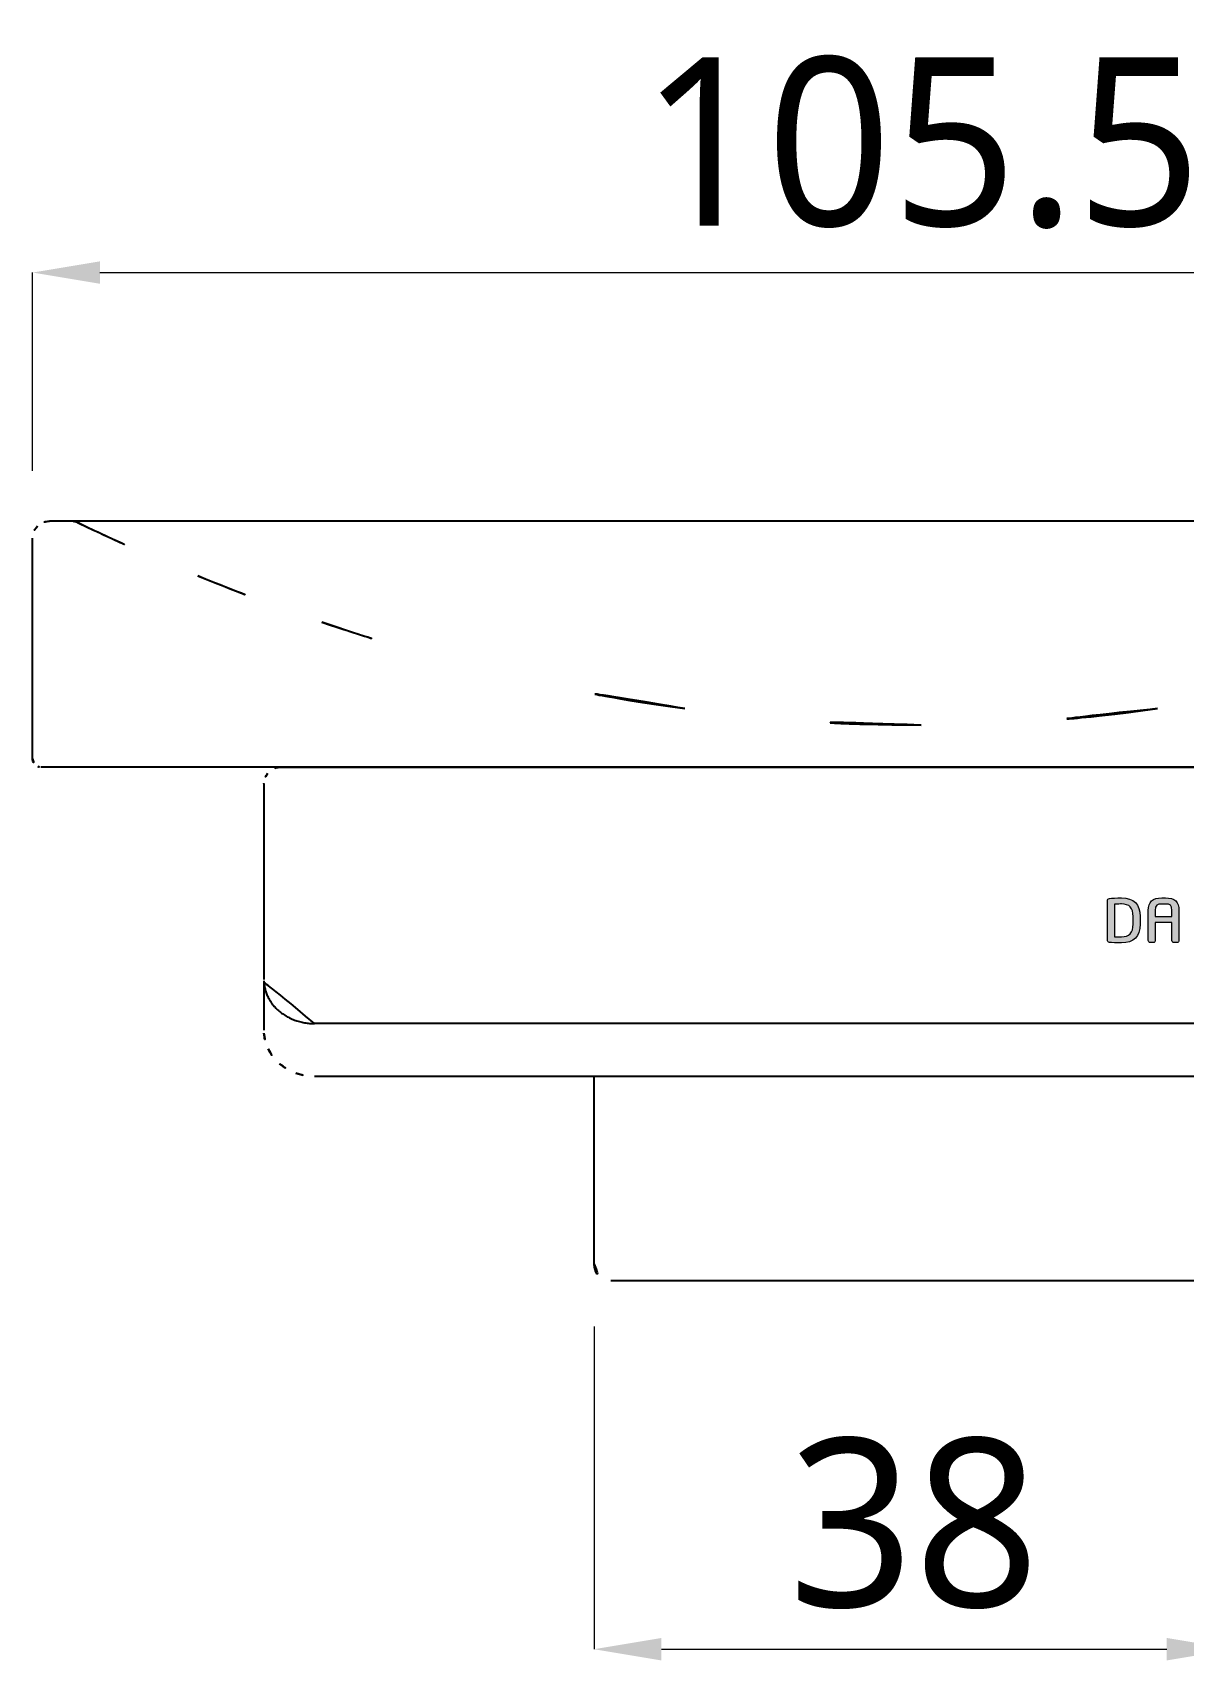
# Model space of a CAD drawing. Extents: x 16296675745 to 16296677481, y -37409619395 to -37409618123.
# Drawn here: x 16296676606.9 to 16296676675.2, y -37409619075.2 to -37409618978.6 of the extents above; entities that cross this region are included whole.
import ezdxf

# ---------------------------------------------------------------- set-up
doc = ezdxf.new("R2010")
doc.units = 0
doc.header["$LTSCALE"] = 10
doc.header["$MEASUREMENT"] = 0
doc.header["$PDMODE"] = 3
doc.header["$PDSIZE"] = -10
doc.linetypes.add('HIDDEN2', pattern=[4.7625, 3.175, -1.5875])
doc.layers.get('0').update_dxf_attribs({"linetype": 'CONTINUOUS'})
doc.layers.get('DEFPOINTS').update_dxf_attribs({"linetype": 'CONTINUOUS'})
doc.layers.add('BODY', color=7, linetype='CONTINUOUS')
doc.layers.add('레이어 1', color=7, linetype='CONTINUOUS', lineweight=0)
doc.styles.add('Daelim Dimension', font='')
doc.styles.get('Daelim Dimension').set_extended_font_data('NanumGothic')
doc.dimstyles.new('DEFAULT', dxfattribs={"dimscale": 2, "dimtxt": 2, "dimasz": 2, "dimexe": 0, "dimexo": 2, "dimgap": 1, "dimtad": 1, "dimdec": 1, "dimzin": 9, "dimdsep": 46, "dimtxsty": 'Daelim Dimension', "dimcen": 0.5, "dimclrd": 252, "dimclre": 252, "dimclrt": 3, "dimadec": 1, "dimazin": 0, "dimtfac": 1, "dimtdec": 1, "dimtix": 1, "dimtmove": 0, "dimatfit": 3, "dimfxl": 1, "dimtolj": 1, "dimtzin": 1, "dimlwd": 9, "dimlwe": 9, "dimarcsym": 0})

# ---------------------------------------------------------------- blocks, each defined once
blk = doc.blocks.new('*D41')
at = {"color": 5, "lineweight": 9, "ltscale": 0.5, "transparency": 16777216}
for p, q in [((16296676640.235491, -37409619055.396339), (16296676640.235491, -37409619074.556992)), ((16296676678.235491, -37409619055.396339), (16296676678.235491, -37409619074.556992)), ((16296676644.235491, -37409619074.556992), (16296676674.235491, -37409619074.556992))]:
    blk.add_line(p, q, dxfattribs=at)
at = {"color": 5, "ltscale": 0.5, "transparency": 16777216}
for points in [[(16296676644.235491, -37409619073.890327), (16296676644.235491, -37409619075.223663), (16296676640.235491, -37409619074.556992)], [(16296676674.235491, -37409619073.890327), (16296676674.235491, -37409619075.223663), (16296676678.235491, -37409619074.556992)]]:
    blk.add_solid(points, dxfattribs=at)
at = {"layer": 'DEFPOINTS', "color": 0, "ltscale": 0.5, "transparency": 16777216}
for p in [(16296676640.235491, -37409619051.396339), (16296676678.235491, -37409619051.396339), (16296676678.235491, -37409619074.556992)]:
    blk.add_point(p, dxfattribs=at)
at = {"color": 7, "ltscale": 0.5, "transparency": 16777216, "insert": (16296676659.235491, -37409619067.106354), "char_height": 10, "attachment_point": 5, "style": 'Daelim Dimension'}
blk.add_mtext('\\A1;38', dxfattribs=at)
blk = doc.blocks.new('*D44')
at = {"color": 5, "lineweight": 9, "ltscale": 0.5, "transparency": 16777216}
for p, q in [((16296676606.902519, -37409619004.589073), (16296676606.902519, -37409618992.824913)), ((16296676610.902519, -37409618992.824913), (16296676708.402519, -37409618992.824913)), ((16296676712.402519, -37409619004.589073), (16296676712.402519, -37409618992.824913))]:
    blk.add_line(p, q, dxfattribs=at)
at = {"color": 5, "ltscale": 0.5, "transparency": 16777216}
for points in [[(16296676610.902519, -37409618992.158249), (16296676610.902519, -37409618993.491577), (16296676606.902519, -37409618992.824913)], [(16296676708.402519, -37409618992.158249), (16296676708.402519, -37409618993.491577), (16296676712.402519, -37409618992.824913)]]:
    blk.add_solid(points, dxfattribs=at)
at = {"layer": 'DEFPOINTS', "color": 0, "ltscale": 0.5, "transparency": 16777216}
for p in [(16296676712.402519, -37409618992.824913), (16296676606.902519, -37409619008.589073), (16296676712.402519, -37409619008.589073)]:
    blk.add_point(p, dxfattribs=at)
at = {"color": 7, "ltscale": 0.5, "transparency": 16777216, "insert": (16296676659.652519, -37409618985.138206), "char_height": 10, "attachment_point": 5, "style": 'Daelim Dimension'}
blk.add_mtext('\\A1;105.5', dxfattribs=at)

msp = doc.modelspace()

# ---------------------------------------------------------------- hatches: boundary and pattern name
at = {"layer": '레이어 1'}
h = msp.add_hatch(color=7, dxfattribs=at)
h.dxf.hatch_style = 2
edge = h.paths.add_edge_path()
edge.add_spline(control_points=[(16296676672.23893, -37409619031.51712), (16296676672.23893, -37409619032.019409), (16296676672.00976, -37409619032.263779), (16296676671.538099, -37409619032.263779), (16296676671.538099, -37409619032.263779), (16296676671.215389, -37409619032.257797), (16296676671.1313, -37409619032.25634), (16296676671.1313, -37409619032.25634), (16296676671.1313, -37409619030.330467), (16296676671.1313, -37409619030.330467), (16296676671.298429, -37409619030.313873), (16296676671.535971, -37409619030.311089), (16296676671.53833, -37409619030.311089), (16296676672.022779, -37409619030.311089), (16296676672.23893, -37409619030.541237), (16296676672.23893, -37409619031.057068), (16296676672.23893, -37409619031.057068), (16296676672.23893, -37409619031.51712), (16296676672.23893, -37409619031.51712)], knot_values=[0, 0, 0, 0, 1, 1, 1, 2, 2, 2, 3, 3, 3, 4, 4, 4, 5, 5, 5, 6, 6, 6, 6], degree=3, periodic=0)
edge = h.paths.add_edge_path()
edge.add_spline(control_points=[(16296676671.538099, -37409619029.94931), (16296676671.27626, -37409619029.94931), (16296676670.93659, -37409619029.965378), (16296676670.825211, -37409619029.983299), (16296676670.75555, -37409619029.994987), (16296676670.71089, -37409619030.04705), (16296676670.71089, -37409619030.115852), (16296676670.71089, -37409619030.115852), (16296676670.71089, -37409619032.45874), (16296676670.71089, -37409619032.45874), (16296676670.71089, -37409619032.530853), (16296676670.75598, -37409619032.581589), (16296676670.8286, -37409619032.591682), (16296676670.933941, -37409619032.6092), (16296676671.272499, -37409619032.625153), (16296676671.538099, -37409619032.625153), (16296676672.269211, -37409619032.625153), (16296676672.655491, -37409619032.241859), (16296676672.655491, -37409619031.51712), (16296676672.655491, -37409619031.51712), (16296676672.655491, -37409619031.057068), (16296676672.655491, -37409619031.057068), (16296676672.655491, -37409619030.332329), (16296676672.269211, -37409619029.94931), (16296676671.538099, -37409619029.94931)], knot_values=[0, 0, 0, 0, 1, 1, 1, 2, 2, 2, 3, 3, 3, 4, 4, 4, 5, 5, 5, 6, 6, 6, 7, 7, 7, 8, 8, 8, 8], degree=3, periodic=0)
h = msp.add_hatch(color=7, dxfattribs=at)
h.dxf.hatch_style = 2
edge = h.paths.add_edge_path()
edge.add_spline(control_points=[(16296676674.54105, -37409619031.054283), (16296676674.54105, -37409619031.054283), (16296676673.555201, -37409619031.054283), (16296676673.555201, -37409619031.054283), (16296676673.555201, -37409619031.017632), (16296676673.555201, -37409619030.702744), (16296676673.555201, -37409619030.702744), (16296676673.555201, -37409619030.374031), (16296676673.65291, -37409619030.318253), (16296676673.94606, -37409619030.318253), (16296676673.94606, -37409619030.318253), (16296676674.15048, -37409619030.318253), (16296676674.15048, -37409619030.318253), (16296676674.44346, -37409619030.318253), (16296676674.54105, -37409619030.374031), (16296676674.54105, -37409619030.702744), (16296676674.54105, -37409619030.702744), (16296676674.54105, -37409619031.017632), (16296676674.54105, -37409619031.054283)], knot_values=[0, 0, 0, 0, 1, 1, 1, 2, 2, 2, 3, 3, 3, 4, 4, 4, 5, 5, 5, 6, 6, 6, 6], degree=3, periodic=0)
edge = h.paths.add_edge_path()
edge.add_spline(control_points=[(16296676674.15048, -37409619029.94931), (16296676674.15048, -37409619029.94931), (16296676673.94606, -37409619029.94931), (16296676673.94606, -37409619029.94931), (16296676673.38759, -37409619029.94931), (16296676673.138611, -37409619030.181587), (16296676673.138611, -37409619030.702744), (16296676673.138611, -37409619030.702744), (16296676673.138611, -37409619032.485573), (16296676673.138611, -37409619032.485573), (16296676673.138611, -37409619032.548264), (16296676673.189541, -37409619032.601372), (16296676673.24967, -37409619032.601372), (16296676673.24967, -37409619032.601372), (16296676673.4447, -37409619032.601372), (16296676673.4447, -37409619032.601372), (16296676673.51383, -37409619032.601372), (16296676673.555201, -37409619032.542671), (16296676673.555201, -37409619032.485573), (16296676673.555201, -37409619032.485573), (16296676673.555201, -37409619031.461082), (16296676673.555201, -37409619031.421097), (16296676673.555201, -37409619031.421097), (16296676674.54105, -37409619031.421097), (16296676674.54105, -37409619031.421097), (16296676674.54105, -37409619031.461082), (16296676674.54105, -37409619032.485573), (16296676674.54105, -37409619032.485573), (16296676674.54105, -37409619032.549438), (16296676674.59141, -37409619032.601372), (16296676674.653469, -37409619032.601372), (16296676674.653469, -37409619032.601372), (16296676674.846109, -37409619032.601372), (16296676674.846109, -37409619032.601372), (16296676674.913639, -37409619032.601372), (16296676674.959089, -37409619032.541473), (16296676674.959089, -37409619032.485573), (16296676674.959089, -37409619032.485573), (16296676674.959089, -37409619030.702744), (16296676674.959089, -37409619030.702744), (16296676674.959089, -37409619030.181587), (16296676674.70961, -37409619029.94931), (16296676674.15048, -37409619029.94931)], knot_values=[0, 0, 0, 0, 1, 1, 1, 2, 2, 2, 3, 3, 3, 4, 4, 4, 5, 5, 5, 6, 6, 6, 7, 7, 7, 8, 8, 8, 9, 9, 9, 10, 10, 10, 11, 11, 11, 12, 12, 12, 13, 13, 13, 14, 14, 14, 14], degree=3, periodic=0)

# ---------------------------------------------------------------- linework, layer by layer
at = {"layer": 'BODY', "color": 0}
for p, q in [((16296676607.9181, -37409619007.589073), (16296676607.90312, -37409619007.589073)), ((16296676616.902519, -37409619007.589073), (16296676607.9181, -37409619007.589073)), ((16296676609.339569, -37409619007.59169), (16296676609.31797, -37409619007.589981)), ((16296676609.325581, -37409619007.58815), (16296676609.33902, -37409619007.588097)), ((16296676609.339569, -37409619007.59169), (16296676609.372, -37409619007.596092)), ((16296676609.39887, -37409619007.60141), (16296676609.372, -37409619007.596092)), ((16296676609.40123, -37409619007.601936), (16296676609.39887, -37409619007.60141)), ((16296676609.40123, -37409619007.601936), (16296676609.426781, -37409619007.608566)), ((16296676609.45306, -37409619007.617462), (16296676609.426781, -37409619007.608566)), ((16296676609.478661, -37409619007.623993), (16296676609.454229, -37409619007.617821)), ((16296676609.459749, -37409619007.618172), (16296676609.461189, -37409619007.618607)), ((16296676609.46213, -37409619007.618927), (16296676609.46324, -37409619007.619347)), ((16296676609.463249, -37409619007.619347), (16296676609.485451, -37409619007.627731)), ((16296676609.46521, -37409619007.621338), (16296676609.47616, -37409619007.625633)), ((16296676609.547171, -37409619007.658638), (16296676609.476219, -37409619007.625504)), ((16296676609.480021, -37409619007.624519), (16296676609.478661, -37409619007.623993)), ((16296676609.491199, -37409619007.6287), (16296676609.482599, -37409619007.625504)), ((16296676609.49954, -37409619007.631851), (16296676609.49122, -37409619007.628708)), ((16296676609.50662, -37409619007.634743), (16296676609.49955, -37409619007.631859)), ((16296676609.50873, -37409619007.63562), (16296676609.50662, -37409619007.634743)), ((16296676609.508659, -37409619007.635841), (16296676609.511, -37409619007.636589)), ((16296676609.59586, -37409619007.681953), (16296676609.54719, -37409619007.658607)), ((16296676609.577511, -37409619007.59005), (16296676609.6057, -37409619007.590286)), ((16296676609.61216, -37409619007.684196), (16296676609.606131, -37409619007.682083)), ((16296676609.61187, -37409619007.684807), (16296676609.640829, -37409619007.698822)), ((16296676609.617479, -37409619007.685944), (16296676609.61216, -37409619007.684196)), ((16296676609.6535, -37409619007.70369), (16296676609.617491, -37409619007.685944)), ((16296676609.651239, -37409619007.704063), (16296676609.657249, -37409619007.707443)), ((16296676609.664431, -37409619007.714844), (16296676609.652241, -37409619007.708977)), ((16296676609.65419, -37409619007.704063), (16296676609.657829, -37409619007.704277)), ((16296676609.65728, -37409619007.705276), (16296676609.656349, -37409619007.705276)), ((16296676609.65659, -37409619007.704269), (16296676609.657829, -37409619007.704277)), ((16296676609.662109, -37409619007.703552), (16296676609.66515, -37409619007.702431)), ((16296676609.66597, -37409619007.703842), (16296676609.67062, -37409619007.70401)), ((16296676609.6754, -37409619007.703461), (16296676609.670719, -37409619007.703506)), ((16296676609.68717, -37409619007.703667), (16296676609.67539, -37409619007.703041)), ((16296676609.67635, -37409619007.704483), (16296676609.690689, -37409619007.706291)), ((16296676609.688141, -37409619007.704353), (16296676609.68717, -37409619007.703667)), ((16296676609.689051, -37409619007.705017), (16296676609.688141, -37409619007.704361)), ((16296676609.68993, -37409619007.705673), (16296676609.68906, -37409619007.705017)), ((16296676702.402519, -37409619007.589073), (16296676616.902519, -37409619007.589073)), ((16296676606.902519, -37409619021.689079), (16296676606.902519, -37409619008.589073)), ((16296676616.902519, -37409619022.189079), (16296676607.402519, -37409619022.189079)), ((16296676702.402519, -37409619022.189079), (16296676616.902519, -37409619022.189079)), ((16296676659.235491, -37409619022.189034), (16296676646.35252, -37409619022.189041)), ((16296676672.95252, -37409619022.189041), (16296676660.069559, -37409619022.189034))]:
    msp.add_line(p, q, dxfattribs=at)
at = {"layer": 'BODY'}
for p, q in [((16296676621.635481, -37409619022.189034), (16296676696.835489, -37409619022.189034)), ((16296676620.635481, -37409619023.189034), (16296676620.635481, -37409619034.791092)), ((16296676620.635731, -37409619023.166718), (16296676620.63648, -37409619023.144447)), ((16296676620.635481, -37409619034.871048), (16296676620.635481, -37409619037.813393)), ((16296676694.835489, -37409619037.411461), (16296676623.635481, -37409619037.411461)), ((16296676694.835489, -37409619040.545433), (16296676623.635481, -37409619040.545433)), ((16296676640.235491, -37409619050.689034), (16296676640.235491, -37409619040.545433)), ((16296676640.235491, -37409619051.396339), (16296676640.235491, -37409619050.689034)), ((16296676640.235491, -37409619051.545509), (16296676640.235491, -37409619051.396339)), ((16296676640.235491, -37409619051.546516), (16296676640.235491, -37409619051.545509)), ((16296676640.235491, -37409619051.569557), (16296676640.235491, -37409619051.546516)), ((16296676640.235491, -37409619051.570686), (16296676640.235491, -37409619051.569557)), ((16296676640.235491, -37409619051.591568), (16296676640.235491, -37409619051.570686)), ((16296676640.235491, -37409619051.592758), (16296676640.235491, -37409619051.591568)), ((16296676640.235491, -37409619051.611481), (16296676640.235491, -37409619051.592758)), ((16296676640.235491, -37409619051.612701), (16296676640.235491, -37409619051.611481)), ((16296676640.235491, -37409619051.629242), (16296676640.235491, -37409619051.612701)), ((16296676640.235491, -37409619051.630463), (16296676640.235491, -37409619051.629242)), ((16296676640.235491, -37409619051.644798), (16296676640.235491, -37409619051.630463)), ((16296676640.235491, -37409619051.645973), (16296676640.235491, -37409619051.644798)), ((16296676640.235491, -37409619051.689034), (16296676640.235491, -37409619051.645973)), ((16296676677.235491, -37409619052.689034), (16296676641.235491, -37409619052.689034))]:
    msp.add_line(p, q, dxfattribs=at)
at = {"layer": 'BODY', "color": 0}
for centre, radius, start, end in [((16296676607.902519, -37409619008.589073), 1, 90, 135), ((16296676609.65666, -37409619007.686798), 0.016908, 258.93555158, 298.82718713), ((16296676609.70225, -37409619007.669418), 0.058198, 219.17660748, 254.45523933), ((16296676609.66428, -37409619007.719368), 0.015613, 83.92690544, 114.33158827), ((16296676609.677589, -37409619007.732826), 0.033266, 83.6179193, 112.24224683), ((16296676607.902519, -37409619008.589073), 0.999997, 134.99992273, 180), ((16296676607.402491, -37409619021.689087), 0.499966, 179.99737721, 248.40442705), ((16296676607.402519, -37409619021.689079), 0.5, 248.4017682, 270)]:
    msp.add_arc(centre, radius, start, end, dxfattribs=at)
at = {"layer": 'BODY', "color": 0, "linetype": 'HIDDEN2'}
for centre, radius, start, end in [((16296676666.167049, -37409618889.768127), 130.782169, 244.41401621, 247.7816605), ((16296676664.923889, -37409618892.847733), 127.461143, 247.77557327, 251.30935408), ((16296676663.34577, -37409618897.521729), 122.527916, 251.30797176, 255.10549115)]:
    msp.add_arc(centre, radius, start, end, dxfattribs=at)
at = {"layer": 'BODY'}
for centre, radius, start, end in [((16296676621.635481, -37409619023.189034), 1, 90, 140.9280502), ((16296676621.635481, -37409619023.189034), 1, 140.9280502, 177.44499138), ((16296676623.18211, -37409619037.80632), 2.547041, 184.08715064, 205.62161688), ((16296676623.326771, -37409619037.736954), 2.707468, 205.62161688, 229.44769559), ((16296676623.54985, -37409619037.490379), 3.039866, 229.27439858, 250.44622527), ((16296676623.635189, -37409619037.258453), 3.286988, 250.39766337, 270.0051363), ((16296676641.2355, -37409619051.689056), 1.000011, 179.99956287, 269.9993443)]:
    msp.add_arc(centre, radius, start, end, dxfattribs=at)
at = {"layer": 'BODY', "color": 0}
msp.add_open_spline([(16296676609.454121, -37409619007.61779), (16296676609.45381, -37409619007.617691), (16296676609.45351, -37409619007.617607), (16296676609.455839, -37409619007.618317), (16296676609.45315, -37409619007.617493), (16296676609.45306, -37409619007.617462)], degree=3, knots=[0, 0, 0, 0, 0.000460646458, 0.001593178984, 0.003381250946, 0.003381250946, 0.003381250946, 0.003381250946], dxfattribs=at)
msp.add_open_spline([(16296676609.59586, -37409619007.681953), (16296676609.65682, -37409619007.711143), (16296676609.657761, -37409619007.710358), (16296676609.657249, -37409619007.707558)], degree=3, dxfattribs=at)
at = {"layer": 'BODY', "color": 0, "linetype": 'HIDDEN2'}
for points in [[(16296676645.627041, -37409619018.713058), (16296676640.98159, -37409619018.07489), (16296676636.380619, -37409619017.13752), (16296676631.851219, -37409619015.932808)], [(16296676659.65263, -37409619019.689133), (16296676654.962669, -37409619019.689133), (16296676650.27248, -37409619019.351219), (16296676645.627041, -37409619018.713058)], [(16296676673.67779, -37409619018.713051), (16296676669.032301, -37409619019.351212), (16296676664.342581, -37409619019.689133), (16296676659.65263, -37409619019.689133)]]:
    msp.add_open_spline(points, degree=3, dxfattribs=at)
at = {"layer": 'BODY'}
msp.add_rational_spline([(16296676623.635481, -37409619037.411461), (16296676620.63549, -37409619037.411461), (16296676620.635481, -37409619034.813393)], [1, 0.707106781187, 1], degree=2, dxfattribs=at)
at = {"layer": '레이어 1', "color": 7}
for points, knots in [([(16296676671.538099, -37409619029.949318), (16296676671.27626, -37409619029.949318), (16296676670.93659, -37409619029.965393), (16296676670.825211, -37409619029.983307), (16296676670.75555, -37409619029.995003), (16296676670.71089, -37409619030.047073), (16296676670.71089, -37409619030.11586), (16296676670.71089, -37409619030.11586), (16296676670.71089, -37409619032.458763), (16296676670.71089, -37409619032.458763), (16296676670.71089, -37409619032.530853), (16296676670.75598, -37409619032.581612), (16296676670.8286, -37409619032.59169), (16296676670.933941, -37409619032.609207), (16296676671.272499, -37409619032.625153), (16296676671.538099, -37409619032.625153), (16296676672.269211, -37409619032.625153), (16296676672.655491, -37409619032.241867), (16296676672.655491, -37409619031.517143), (16296676672.655491, -37409619031.517143), (16296676672.655491, -37409619031.057083), (16296676672.655491, -37409619031.057083), (16296676672.655491, -37409619030.332336), (16296676672.269211, -37409619029.949318), (16296676671.538099, -37409619029.949318)], [0, 0, 0, 0, 1, 1, 1, 2, 2, 2, 3, 3, 3, 4, 4, 4, 5, 5, 5, 6, 6, 6, 7, 7, 7, 8, 8, 8, 8]), ([(16296676674.15048, -37409619029.949318), (16296676674.15048, -37409619029.949318), (16296676673.94606, -37409619029.949318), (16296676673.94606, -37409619029.949318), (16296676673.38759, -37409619029.949318), (16296676673.138611, -37409619030.181587), (16296676673.138611, -37409619030.702744), (16296676673.138611, -37409619030.702744), (16296676673.138611, -37409619032.485588), (16296676673.138611, -37409619032.485588), (16296676673.138611, -37409619032.548279), (16296676673.189541, -37409619032.601387), (16296676673.24967, -37409619032.601387), (16296676673.24967, -37409619032.601387), (16296676673.4447, -37409619032.601387), (16296676673.4447, -37409619032.601387), (16296676673.51383, -37409619032.601387), (16296676673.555201, -37409619032.542686), (16296676673.555201, -37409619032.485588), (16296676673.555201, -37409619032.485588), (16296676673.555201, -37409619031.461082), (16296676673.555201, -37409619031.421112), (16296676673.555201, -37409619031.421112), (16296676674.54105, -37409619031.421112), (16296676674.54105, -37409619031.421112), (16296676674.54105, -37409619031.461082), (16296676674.54105, -37409619032.485588), (16296676674.54105, -37409619032.485588), (16296676674.54105, -37409619032.549454), (16296676674.59141, -37409619032.601387), (16296676674.653469, -37409619032.601387), (16296676674.653469, -37409619032.601387), (16296676674.846109, -37409619032.601387), (16296676674.846109, -37409619032.601387), (16296676674.913639, -37409619032.601387), (16296676674.959089, -37409619032.541481), (16296676674.959089, -37409619032.485588), (16296676674.959089, -37409619032.485588), (16296676674.959089, -37409619030.702744), (16296676674.959089, -37409619030.702744), (16296676674.959089, -37409619030.181587), (16296676674.70961, -37409619029.949318), (16296676674.15048, -37409619029.949318)], [0, 0, 0, 0, 1, 1, 1, 2, 2, 2, 3, 3, 3, 4, 4, 4, 5, 5, 5, 6, 6, 6, 7, 7, 7, 8, 8, 8, 9, 9, 9, 10, 10, 10, 11, 11, 11, 12, 12, 12, 13, 13, 13, 14, 14, 14, 14]), ([(16296676672.23893, -37409619031.517143), (16296676672.23893, -37409619032.019417), (16296676672.00976, -37409619032.263786), (16296676671.538099, -37409619032.263786), (16296676671.538099, -37409619032.263786), (16296676671.215389, -37409619032.257812), (16296676671.1313, -37409619032.256363), (16296676671.1313, -37409619032.256363), (16296676671.1313, -37409619030.33049), (16296676671.1313, -37409619030.33049), (16296676671.298429, -37409619030.313889), (16296676671.535971, -37409619030.311096), (16296676671.53833, -37409619030.311096), (16296676672.022779, -37409619030.311096), (16296676672.23893, -37409619030.541237), (16296676672.23893, -37409619031.057083), (16296676672.23893, -37409619031.057083), (16296676672.23893, -37409619031.517143), (16296676672.23893, -37409619031.517143)], [0, 0, 0, 0, 1, 1, 1, 2, 2, 2, 3, 3, 3, 4, 4, 4, 5, 5, 5, 6, 6, 6, 6]), ([(16296676674.54105, -37409619031.054283), (16296676674.54105, -37409619031.054283), (16296676673.555201, -37409619031.054283), (16296676673.555201, -37409619031.054283), (16296676673.555201, -37409619031.017639), (16296676673.555201, -37409619030.702744), (16296676673.555201, -37409619030.702744), (16296676673.555201, -37409619030.374039), (16296676673.65291, -37409619030.318283), (16296676673.94606, -37409619030.318283), (16296676673.94606, -37409619030.318283), (16296676674.15048, -37409619030.318283), (16296676674.15048, -37409619030.318283), (16296676674.44346, -37409619030.318283), (16296676674.54105, -37409619030.374039), (16296676674.54105, -37409619030.702744), (16296676674.54105, -37409619030.702744), (16296676674.54105, -37409619031.017639), (16296676674.54105, -37409619031.054283)], [0, 0, 0, 0, 1, 1, 1, 2, 2, 2, 3, 3, 3, 4, 4, 4, 5, 5, 5, 6, 6, 6, 6])]:
    msp.add_open_spline(points, degree=3, knots=knots, dxfattribs=at)

# ---------------------------------------------------------------- dimensions: what is measured, and where the dimension line sits
at = {"ltscale": 0.5}
for base, p1, p2, picture, middle in [((16296676712.402519, -37409618992.824913), (16296676606.902519, -37409619008.589073), (16296676712.402519, -37409619008.589073), '*D44', (16296676659.652519, -37409618985.138206)), ((16296676678.235491, -37409619074.556992), (16296676640.235491, -37409619051.396339), (16296676678.235491, -37409619051.396339), '*D41', (16296676659.235491, -37409619067.106354))]:
    dim = msp.add_linear_dim(base=base, p1=p1, p2=p2, dimstyle='DEFAULT', override={"dimtxt": 5, "dimclrd": 5, "dimclre": 5, "dimclrt": 7}, dxfattribs=at)
    dim.commit()
    dim.dimension.update_dxf_attribs({"geometry": picture, "text_midpoint": middle})

doc.saveas('drawing.dxf')
